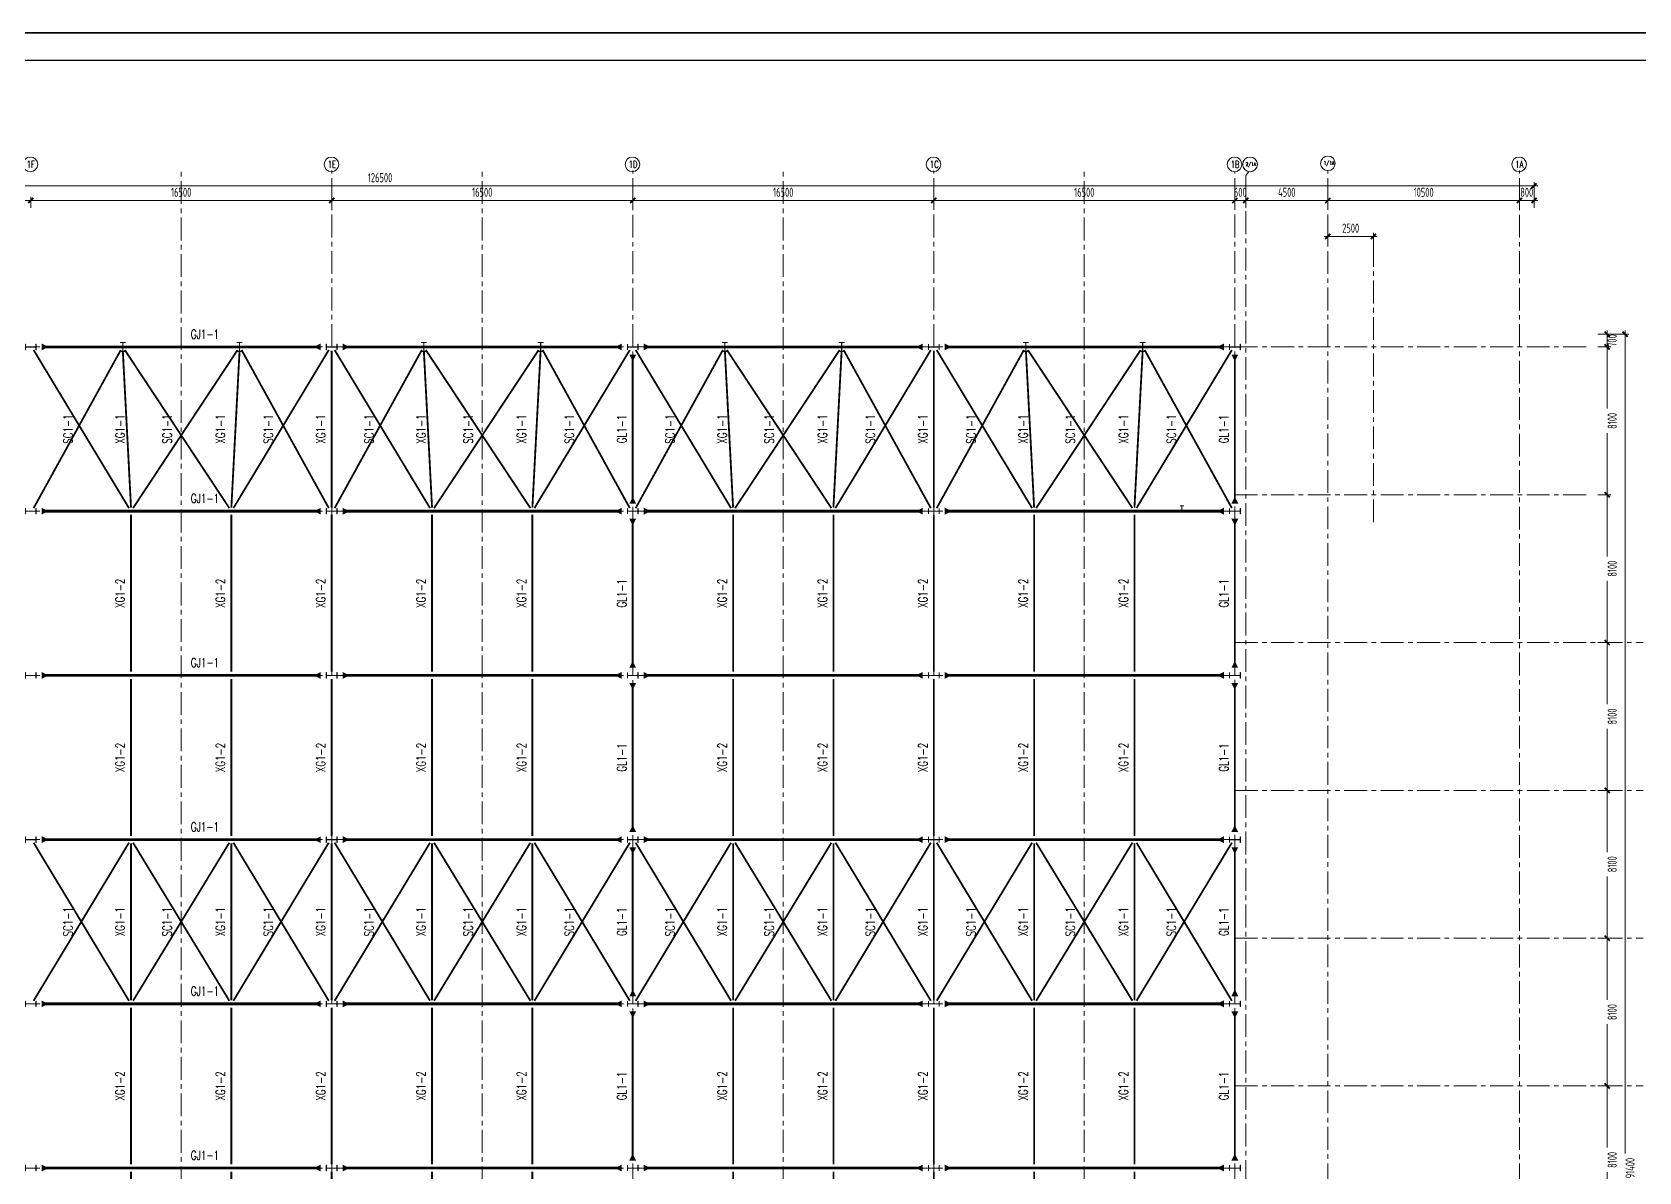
# Model space of a CAD drawing. Extents: x -1201378 to 2367219, y -619313 to 244905.
# Drawn here: x 434722 to 522789, y 182444 to 244905 of the extents above; entities that cross this region are included whole.
import ezdxf
from ezdxf.enums import TextEntityAlignment as Align

# ---------------------------------------------------------------- set-up
doc = ezdxf.new("R2010")
doc.units = 0
doc.header["$LTSCALE"] = 1000
doc.linetypes.add('CENTER', pattern=[2, 1.25, -0.25, 0.25, -0.25])
doc.layers.get('0').update_dxf_attribs({"linetype": 'CONTINUOUS'})
doc.layers.get('Defpoints').update_dxf_attribs({"linetype": 'CONTINUOUS'})
doc.layers.add('0-cxFrame', color=155, linetype='CONTINUOUS')
for name, color, linetype, lineweight in [('0-cxText', 131, 'CONTINUOUS', 25), ('S-axis', 111, 'CONTINUOUS', 0), ('S-bea', 40, 'CONTINUOUS', 0), ('S-col', 2, 'CONTINUOUS', 0), ('S-dote', 5, 'CENTER', 0), ('THIN', 7, 'CONTINUOUS', 0), ('柱间支撑', 6, 'CENTER', 0), ('梁', 4, 'CONTINUOUS', 18)]:
    doc.layers.add(name, color=color, linetype=linetype, lineweight=lineweight)
doc.styles.add('_TCH_AXIS', font='COMPLEX', dxfattribs={"bigfont": 'GBCBIG'})
doc.styles.add('cx_tuming', font='simhei.ttf')
doc.styles.add('cx_tuqian1', font='')
doc.styles.add('TSSD_Dimension', font='tssdeng.shx', dxfattribs={"width": 0.7, "bigfont": 'hztxt.shx'})
doc.styles.add('TSSD_Rein', font='tj-romans1.shx', dxfattribs={"width": 0.7, "bigfont": 'tj-hztxt.shx'})
doc.styles.add('黑体', font='simhei.ttf', dxfattribs={"width": 0.8})
doc.styles.get('cx_tuqian1').set_extended_font_data('SimSun')
doc.dimstyles.new('TSSD_200_200', dxfattribs={"dimtxt": 500, "dimasz": 200, "dimexe": 200, "dimexo": 500, "dimgap": 200, "dimtad": 1, "dimdec": 0, "dimzin": 0, "dimdsep": 46, "dimtxsty": 'TSSD_Dimension', "dimblk": 'ARCHTICK', "dimcen": 0, "dimdle": 200, "dimclrt": 7, "dimadec": 0, "dimazin": 0, "dimtfac": 1, "dimtdec": 0, "dimtix": 1, "dimtmove": 2, "dimatfit": 3, "dimfxl": 1, "dimtolj": 1, "dimtzin": 0, "dimarcsym": 0})

# ---------------------------------------------------------------- blocks, each defined once
blk = doc.blocks.new('TK22.A0 L(Dragon)')
at = {"layer": '0-cxFrame', "color": 7, "const_width": 0.5}
blk.add_lwpolyline([(0, 0), (-1486, 0), (-1486, 841), (0, 841)], close=True, dxfattribs=at)
at = {"layer": '0-cxFrame', "const_width": 0.5}
blk.add_lwpolyline([(-80, 10), (-1466, 10), (-1466, 831), (-80, 831)], close=True, dxfattribs=at)
at = {"style": '黑体', "flags": 4}
blk.add_attdef('图幅', text='', height=3.3, dxfattribs=at).set_placement((-40, 3), align=Align.RIGHT)
at = {"layer": '0-cxText', "flags": 4}
for tag, height, style, p in [('建设单位', 3.5, 'cx_tuming', (-45, 240)), ('项目名称', 3.5, 'cx_tuming', (-45, 210)), ('子项名称', 3.5, 'cx_tuming', (-45, 180)), ('工程编号', 3.3, 'cx_tuqian1', (-35, 165)), ('图名1', 3.5, 'cx_tuming', (-45, 87)), ('图名2', 3.5, 'cx_tuming', (-45, 79)), ('图名3', 3.5, 'cx_tuming', (-45, 71)), ('出图日期', 3.3, 'cx_tuqian1', (-39, 60)), ('专业', 3.3, 'cx_tuqian1', (-55, 52)), ('图号', 3.3, 'cx_tuqian1', (-55, 44)), ('版次', 3.3, 'cx_tuqian1', (-20, 44))]:
    blk.add_attdef(tag, text='', height=height, dxfattribs=dict(at, style=style)).set_placement(p, align=Align.MIDDLE)
at = {"layer": 'Defpoints', "color": 6, "flags": 4}
for tag, height, style, p in [('tufu', 3.3, '黑体', (-12, 12)), ('dwfname', 4, 'cx_tuqian1', (-80, 3))]:
    blk.add_attdef(tag, text='', height=height, dxfattribs=dict(at, style=style)).set_placement(p, align=Align.RIGHT)
blk = doc.blocks.new('_FZH')
at = {"layer": 'S-col'}
blk.add_lwpolyline([(-0.37, -0.19), (-0.37, 0.19), (-0.36, 0.19), (-0.36, 0), (0.36, 0), (0.36, 0.19), (0.38, 0.19), (0.38, -0.19), (0.36, -0.19), (0.36, -0.01), (-0.36, -0.01), (-0.36, -0.19)], close=True, dxfattribs=at)
blk = doc.blocks.new('w4234324')
at = {"layer": 'S-col', "xscale": 800.0000000000005, "yscale": 800.0000000000005, "zscale": 800.0000000000005}
for p in [(-210454, 831820), (-193954, 831820), (-177454, 831820), (-160954, 831820), (-144454, 831820), (-210454, 822820), (-193954, 822820), (-177454, 822820), (-160954, 822820), (-144454, 822820), (-210454, 813820), (-193954, 813820), (-177454, 813820), (-160954, 813820), (-144454, 813820), (-210454, 804820), (-193954, 804820), (-177454, 804820), (-160954, 804820), (-144454, 804820), (-210454, 795820), (-193954, 795820), (-177454, 795820), (-160954, 795820), (-144454, 795820), (-210454, 786820), (-193954, 786820), (-177454, 786820), (-160954, 786820), (-144454, 786820)]:
    blk.add_blockref('_FZH', p, dxfattribs=at)
blk = doc.blocks.new('_ArchTick')
at = {"color": 0, "linetype": 'ByBlock', "const_width": 0.5}
blk.add_lwpolyline([(-0.71, -0.71), (0.71, 0.71)], dxfattribs=at)
blk = doc.blocks.new('*D2996')
at = {"layer": 'Defpoints', "color": 0, "transparency": 16777216}
for p in [(-165358, 123054), (-181858, 122147), (-165358, 122147)]:
    blk.add_point(p, dxfattribs=at)
at = {"layer": 'S-axis', "color": 0, "lineweight": -2, "transparency": 16777216}
for p, q in [((-182058, 123054), (-165158, 123054)), ((-181858, 122647), (-181858, 123254)), ((-165358, 122647), (-165358, 123254))]:
    blk.add_line(p, q, dxfattribs=at)
at = {"layer": 'S-axis', "color": 0, "lineweight": -2, "transparency": 16777216, "xscale": 200, "yscale": 200, "zscale": 200, "rotation": 180}
blk.add_blockref('_ArchTick', (-181858, 123054), dxfattribs=at)
at = {"layer": 'S-axis', "color": 0, "lineweight": -2, "transparency": 16777216, "xscale": 200, "yscale": 200, "zscale": 200}
blk.add_blockref('_ArchTick', (-165358, 123054), dxfattribs=at)
at = {"layer": 'S-axis', "color": 7, "transparency": 16777216, "insert": (-173608, 123504), "char_height": 500, "attachment_point": 5, "style": 'TSSD_Dimension'}
blk.add_mtext('\\A1;16500', dxfattribs=at)
blk = doc.blocks.new('*D2997')
at = {"layer": 'Defpoints', "color": 0, "transparency": 16777216}
for p in [(-148858, 123054), (-165358, 122147), (-148858, 122147)]:
    blk.add_point(p, dxfattribs=at)
at = {"layer": 'S-axis', "color": 0, "lineweight": -2, "transparency": 16777216}
for p, q in [((-165558, 123054), (-148658, 123054)), ((-165358, 122647), (-165358, 123254)), ((-148858, 122647), (-148858, 123254))]:
    blk.add_line(p, q, dxfattribs=at)
at = {"layer": 'S-axis', "color": 0, "lineweight": -2, "transparency": 16777216, "xscale": 200, "yscale": 200, "zscale": 200, "rotation": 180}
blk.add_blockref('_ArchTick', (-165358, 123054), dxfattribs=at)
at = {"layer": 'S-axis', "color": 0, "lineweight": -2, "transparency": 16777216, "xscale": 200, "yscale": 200, "zscale": 200}
blk.add_blockref('_ArchTick', (-148858, 123054), dxfattribs=at)
at = {"layer": 'S-axis', "color": 7, "transparency": 16777216, "insert": (-157108, 123504), "char_height": 500, "attachment_point": 5, "style": 'TSSD_Dimension'}
blk.add_mtext('\\A1;16500', dxfattribs=at)
blk = doc.blocks.new('*D2998')
at = {"layer": 'Defpoints', "color": 0, "transparency": 16777216}
for p in [(-132358, 123054), (-148858, 122147), (-132358, 122147)]:
    blk.add_point(p, dxfattribs=at)
at = {"layer": 'S-axis', "color": 0, "lineweight": -2, "transparency": 16777216}
for p, q in [((-149058, 123054), (-132158, 123054)), ((-148858, 122647), (-148858, 123254)), ((-132358, 122647), (-132358, 123254))]:
    blk.add_line(p, q, dxfattribs=at)
at = {"layer": 'S-axis', "color": 0, "lineweight": -2, "transparency": 16777216, "xscale": 200, "yscale": 200, "zscale": 200, "rotation": 180}
blk.add_blockref('_ArchTick', (-148858, 123054), dxfattribs=at)
at = {"layer": 'S-axis', "color": 0, "lineweight": -2, "transparency": 16777216, "xscale": 200, "yscale": 200, "zscale": 200}
blk.add_blockref('_ArchTick', (-132358, 123054), dxfattribs=at)
at = {"layer": 'S-axis', "color": 7, "transparency": 16777216, "insert": (-140608, 123504), "char_height": 500, "attachment_point": 5, "style": 'TSSD_Dimension'}
blk.add_mtext('\\A1;16500', dxfattribs=at)
blk = doc.blocks.new('*D2999')
at = {"layer": 'Defpoints', "color": 0, "transparency": 16777216}
for p in [(-115858, 123054), (-132358, 122147), (-115858, 122147)]:
    blk.add_point(p, dxfattribs=at)
at = {"layer": 'S-axis', "color": 0, "lineweight": -2, "transparency": 16777216}
for p, q in [((-132558, 123054), (-115658, 123054)), ((-132358, 122647), (-132358, 123254)), ((-115858, 122647), (-115858, 123254))]:
    blk.add_line(p, q, dxfattribs=at)
at = {"layer": 'S-axis', "color": 0, "lineweight": -2, "transparency": 16777216, "xscale": 200, "yscale": 200, "zscale": 200, "rotation": 180}
blk.add_blockref('_ArchTick', (-132358, 123054), dxfattribs=at)
at = {"layer": 'S-axis', "color": 0, "lineweight": -2, "transparency": 16777216, "xscale": 200, "yscale": 200, "zscale": 200}
blk.add_blockref('_ArchTick', (-115858, 123054), dxfattribs=at)
at = {"layer": 'S-axis', "color": 7, "transparency": 16777216, "insert": (-124108, 123504), "char_height": 500, "attachment_point": 5, "style": 'TSSD_Dimension'}
blk.add_mtext('\\A1;16500', dxfattribs=at)
blk = doc.blocks.new('*D3000')
at = {"layer": 'Defpoints', "color": 0, "transparency": 16777216}
for p in [(-99358, 123054), (-115858, 122147), (-99358, 122147)]:
    blk.add_point(p, dxfattribs=at)
at = {"layer": 'S-axis', "color": 0, "lineweight": -2, "transparency": 16777216}
for p, q in [((-116058, 123054), (-99158, 123054)), ((-115858, 122647), (-115858, 123254)), ((-99358, 122647), (-99358, 123254))]:
    blk.add_line(p, q, dxfattribs=at)
at = {"layer": 'S-axis', "color": 0, "lineweight": -2, "transparency": 16777216, "xscale": 200, "yscale": 200, "zscale": 200, "rotation": 180}
blk.add_blockref('_ArchTick', (-115858, 123054), dxfattribs=at)
at = {"layer": 'S-axis', "color": 0, "lineweight": -2, "transparency": 16777216, "xscale": 200, "yscale": 200, "zscale": 200}
blk.add_blockref('_ArchTick', (-99358, 123054), dxfattribs=at)
at = {"layer": 'S-axis', "color": 7, "transparency": 16777216, "insert": (-107608, 123504), "char_height": 500, "attachment_point": 5, "style": 'TSSD_Dimension'}
blk.add_mtext('\\A1;16500', dxfattribs=at)
blk = doc.blocks.new('*D3001')
at = {"layer": 'Defpoints', "color": 0, "transparency": 16777216}
for p in [(-98758, 123054), (-99358, 122147), (-98758, 122147)]:
    blk.add_point(p, dxfattribs=at)
at = {"layer": 'S-axis', "color": 0, "lineweight": -2, "transparency": 16777216}
for p, q in [((-99358, 123054), (-99558, 123054)), ((-99358, 122647), (-99358, 123254)), ((-99358, 123054), (-98758, 123054)), ((-98758, 122647), (-98758, 123254)), ((-98758, 123054), (-98558, 123054))]:
    blk.add_line(p, q, dxfattribs=at)
at = {"layer": 'S-axis', "color": 0, "lineweight": -2, "transparency": 16777216, "xscale": 200, "yscale": 200, "zscale": 200}
blk.add_blockref('_ArchTick', (-99358, 123054), dxfattribs=at)
at = {"layer": 'S-axis', "color": 0, "lineweight": -2, "transparency": 16777216, "xscale": 200, "yscale": 200, "zscale": 200, "rotation": 180}
blk.add_blockref('_ArchTick', (-98758, 123054), dxfattribs=at)
at = {"layer": 'S-axis', "color": 7, "transparency": 16777216, "insert": (-99058, 123504), "char_height": 500, "attachment_point": 5, "style": 'TSSD_Dimension'}
blk.add_mtext('\\A1;600', dxfattribs=at)
blk = doc.blocks.new('*D3002')
at = {"layer": 'Defpoints', "color": 0, "transparency": 16777216}
for p in [(-94258, 123054), (-98758, 122147), (-94258, 122147)]:
    blk.add_point(p, dxfattribs=at)
at = {"layer": 'S-axis', "color": 0, "lineweight": -2, "transparency": 16777216}
for p, q in [((-98958, 123054), (-94058, 123054)), ((-98758, 122647), (-98758, 123254)), ((-94258, 122647), (-94258, 123254))]:
    blk.add_line(p, q, dxfattribs=at)
at = {"layer": 'S-axis', "color": 0, "lineweight": -2, "transparency": 16777216, "xscale": 200, "yscale": 200, "zscale": 200, "rotation": 180}
blk.add_blockref('_ArchTick', (-98758, 123054), dxfattribs=at)
at = {"layer": 'S-axis', "color": 0, "lineweight": -2, "transparency": 16777216, "xscale": 200, "yscale": 200, "zscale": 200}
blk.add_blockref('_ArchTick', (-94258, 123054), dxfattribs=at)
at = {"layer": 'S-axis', "color": 7, "transparency": 16777216, "insert": (-96508, 123504), "char_height": 500, "attachment_point": 5, "style": 'TSSD_Dimension'}
blk.add_mtext('\\A1;4500', dxfattribs=at)
blk = doc.blocks.new('*D3003')
at = {"layer": 'Defpoints', "color": 0, "transparency": 16777216}
for p in [(-83758, 123054), (-94258, 122147), (-83758, 122147)]:
    blk.add_point(p, dxfattribs=at)
at = {"layer": 'S-axis', "color": 0, "lineweight": -2, "transparency": 16777216}
for p, q in [((-94458, 123054), (-83558, 123054)), ((-94258, 122647), (-94258, 123254)), ((-83758, 122647), (-83758, 123254))]:
    blk.add_line(p, q, dxfattribs=at)
at = {"layer": 'S-axis', "color": 0, "lineweight": -2, "transparency": 16777216, "xscale": 200, "yscale": 200, "zscale": 200, "rotation": 180}
blk.add_blockref('_ArchTick', (-94258, 123054), dxfattribs=at)
at = {"layer": 'S-axis', "color": 0, "lineweight": -2, "transparency": 16777216, "xscale": 200, "yscale": 200, "zscale": 200}
blk.add_blockref('_ArchTick', (-83758, 123054), dxfattribs=at)
at = {"layer": 'S-axis', "color": 7, "transparency": 16777216, "insert": (-89008, 123504), "char_height": 500, "attachment_point": 5, "style": 'TSSD_Dimension'}
blk.add_mtext('\\A1;10500', dxfattribs=at)
blk = doc.blocks.new('*D3004')
at = {"layer": 'Defpoints', "color": 0, "transparency": 16777216}
for p in [(-82958, 123054), (-83758, 122147), (-82958, 122147)]:
    blk.add_point(p, dxfattribs=at)
at = {"layer": 'S-axis', "color": 0, "lineweight": -2, "transparency": 16777216}
for p, q in [((-83758, 123054), (-83958, 123054)), ((-83758, 122647), (-83758, 123254)), ((-83758, 123054), (-82958, 123054)), ((-82958, 122647), (-82958, 123254)), ((-82958, 123054), (-82758, 123054))]:
    blk.add_line(p, q, dxfattribs=at)
at = {"layer": 'S-axis', "color": 0, "lineweight": -2, "transparency": 16777216, "xscale": 200, "yscale": 200, "zscale": 200}
blk.add_blockref('_ArchTick', (-83758, 123054), dxfattribs=at)
at = {"layer": 'S-axis', "color": 0, "lineweight": -2, "transparency": 16777216, "xscale": 200, "yscale": 200, "zscale": 200, "rotation": 180}
blk.add_blockref('_ArchTick', (-82958, 123054), dxfattribs=at)
at = {"layer": 'S-axis', "color": 7, "transparency": 16777216, "insert": (-83358, 123504), "char_height": 500, "attachment_point": 5, "style": 'TSSD_Dimension'}
blk.add_mtext('\\A1;800', dxfattribs=at)
blk = doc.blocks.new('*D3005')
at = {"layer": 'Defpoints', "color": 0, "transparency": 16777216}
for p in [(-79964, 115727), (-79964, 115027), (-78948, 115027)]:
    blk.add_point(p, dxfattribs=at)
at = {"layer": 'S-axis', "color": 0, "lineweight": -2, "transparency": 16777216}
for p, q in [((-79464, 115727), (-78748, 115727)), ((-78948, 115927), (-78948, 114827)), ((-79464, 115027), (-78748, 115027))]:
    blk.add_line(p, q, dxfattribs=at)
at = {"layer": 'S-axis', "color": 0, "lineweight": -2, "transparency": 16777216, "xscale": 200, "yscale": 200, "zscale": 200}
for p, rotation in [((-78948, 115727), 90), ((-78948, 115027), 270)]:
    blk.add_blockref('_ArchTick', p, dxfattribs=dict(at, rotation=rotation))
at = {"layer": 'S-axis', "color": 7, "transparency": 16777216, "insert": (-78673, 115377), "char_height": 500, "attachment_point": 5, "rotation": 90, "style": 'TSSD_Dimension'}
blk.add_mtext('\\A1;700', dxfattribs=at)
blk = doc.blocks.new('*D3006')
at = {"layer": 'Defpoints', "color": 0, "transparency": 16777216}
for p in [(-79964, 115027), (-79964, 106927), (-78948, 106927)]:
    blk.add_point(p, dxfattribs=at)
at = {"layer": 'S-axis', "color": 0, "lineweight": -2, "transparency": 16777216}
for p, q in [((-79464, 115027), (-78748, 115027)), ((-78948, 115227), (-78948, 111648)), ((-78948, 106727), (-78948, 110306)), ((-79464, 106927), (-78748, 106927))]:
    blk.add_line(p, q, dxfattribs=at)
at = {"layer": 'S-axis', "color": 0, "lineweight": -2, "transparency": 16777216, "xscale": 200, "yscale": 200, "zscale": 200}
for p, rotation in [((-78948, 115027), 90), ((-78948, 106927), 270)]:
    blk.add_blockref('_ArchTick', p, dxfattribs=dict(at, rotation=rotation))
at = {"layer": 'S-axis', "color": 7, "transparency": 16777216, "insert": (-78673, 110977), "char_height": 500, "attachment_point": 5, "rotation": 90, "style": 'TSSD_Dimension'}
blk.add_mtext('\\A1;8100', dxfattribs=at)
blk = doc.blocks.new('*D3007')
at = {"layer": 'Defpoints', "color": 0, "transparency": 16777216}
for p in [(-79964, 106927), (-79964, 98827), (-78948, 98827)]:
    blk.add_point(p, dxfattribs=at)
at = {"layer": 'S-axis', "color": 0, "lineweight": -2, "transparency": 16777216}
for p, q in [((-79464, 106927), (-78748, 106927)), ((-78948, 107127), (-78948, 103548)), ((-78948, 98627), (-78948, 102206)), ((-79464, 98827), (-78748, 98827))]:
    blk.add_line(p, q, dxfattribs=at)
at = {"layer": 'S-axis', "color": 0, "lineweight": -2, "transparency": 16777216, "xscale": 200, "yscale": 200, "zscale": 200}
for p, rotation in [((-78948, 106927), 90), ((-78948, 98827), 270)]:
    blk.add_blockref('_ArchTick', p, dxfattribs=dict(at, rotation=rotation))
at = {"layer": 'S-axis', "color": 7, "transparency": 16777216, "insert": (-78673, 102877), "char_height": 500, "attachment_point": 5, "rotation": 90, "style": 'TSSD_Dimension'}
blk.add_mtext('\\A1;8100', dxfattribs=at)
blk = doc.blocks.new('*D3008')
at = {"layer": 'Defpoints', "color": 0, "transparency": 16777216}
for p in [(-79964, 98827), (-79964, 90727), (-78948, 90727)]:
    blk.add_point(p, dxfattribs=at)
at = {"layer": 'S-axis', "color": 0, "lineweight": -2, "transparency": 16777216}
for p, q in [((-79464, 98827), (-78748, 98827)), ((-78948, 99027), (-78948, 95448)), ((-78948, 90527), (-78948, 94106)), ((-79464, 90727), (-78748, 90727))]:
    blk.add_line(p, q, dxfattribs=at)
at = {"layer": 'S-axis', "color": 0, "lineweight": -2, "transparency": 16777216, "xscale": 200, "yscale": 200, "zscale": 200}
for p, rotation in [((-78948, 98827), 90), ((-78948, 90727), 270)]:
    blk.add_blockref('_ArchTick', p, dxfattribs=dict(at, rotation=rotation))
at = {"layer": 'S-axis', "color": 7, "transparency": 16777216, "insert": (-78673, 94777), "char_height": 500, "attachment_point": 5, "rotation": 90, "style": 'TSSD_Dimension'}
blk.add_mtext('\\A1;8100', dxfattribs=at)
blk = doc.blocks.new('*D3009')
at = {"layer": 'Defpoints', "color": 0, "transparency": 16777216}
for p in [(-79964, 90727), (-79964, 82627), (-78948, 82627)]:
    blk.add_point(p, dxfattribs=at)
at = {"layer": 'S-axis', "color": 0, "lineweight": -2, "transparency": 16777216}
for p, q in [((-79464, 90727), (-78748, 90727)), ((-78948, 90927), (-78948, 87348)), ((-78948, 82427), (-78948, 86006)), ((-79464, 82627), (-78748, 82627))]:
    blk.add_line(p, q, dxfattribs=at)
at = {"layer": 'S-axis', "color": 0, "lineweight": -2, "transparency": 16777216, "xscale": 200, "yscale": 200, "zscale": 200}
for p, rotation in [((-78948, 90727), 90), ((-78948, 82627), 270)]:
    blk.add_blockref('_ArchTick', p, dxfattribs=dict(at, rotation=rotation))
at = {"layer": 'S-axis', "color": 7, "transparency": 16777216, "insert": (-78673, 86677), "char_height": 500, "attachment_point": 5, "rotation": 90, "style": 'TSSD_Dimension'}
blk.add_mtext('\\A1;8100', dxfattribs=at)
blk = doc.blocks.new('*D3010')
at = {"layer": 'Defpoints', "color": 0, "transparency": 16777216}
for p in [(-79964, 82627), (-79964, 74527), (-78948, 74527)]:
    blk.add_point(p, dxfattribs=at)
at = {"layer": 'S-axis', "color": 0, "lineweight": -2, "transparency": 16777216}
for p, q in [((-78948, 82827), (-78948, 79248)), ((-79464, 82627), (-78748, 82627)), ((-78948, 74327), (-78948, 77906)), ((-79464, 74527), (-78748, 74527))]:
    blk.add_line(p, q, dxfattribs=at)
at = {"layer": 'S-axis', "color": 0, "lineweight": -2, "transparency": 16777216, "xscale": 200, "yscale": 200, "zscale": 200}
for p, rotation in [((-78948, 82627), 90), ((-78948, 74527), 270)]:
    blk.add_blockref('_ArchTick', p, dxfattribs=dict(at, rotation=rotation))
at = {"layer": 'S-axis', "color": 7, "transparency": 16777216, "insert": (-78673, 78577), "char_height": 500, "attachment_point": 5, "rotation": 90, "style": 'TSSD_Dimension'}
blk.add_mtext('\\A1;8100', dxfattribs=at)
blk = doc.blocks.new('*D3011')
at = {"layer": 'Defpoints', "color": 0, "transparency": 16777216}
for p in [(-79964, 74527), (-79964, 66427), (-78948, 66427)]:
    blk.add_point(p, dxfattribs=at)
at = {"layer": 'S-axis', "color": 0, "lineweight": -2, "transparency": 16777216}
for p, q in [((-79464, 74527), (-78748, 74527)), ((-78948, 74727), (-78948, 71148)), ((-78948, 66227), (-78948, 69806)), ((-79464, 66427), (-78748, 66427))]:
    blk.add_line(p, q, dxfattribs=at)
at = {"layer": 'S-axis', "color": 0, "lineweight": -2, "transparency": 16777216, "xscale": 200, "yscale": 200, "zscale": 200}
for p, rotation in [((-78948, 74527), 90), ((-78948, 66427), 270)]:
    blk.add_blockref('_ArchTick', p, dxfattribs=dict(at, rotation=rotation))
at = {"layer": 'S-axis', "color": 7, "transparency": 16777216, "insert": (-78673, 70477), "char_height": 500, "attachment_point": 5, "rotation": 90, "style": 'TSSD_Dimension'}
blk.add_mtext('\\A1;8100', dxfattribs=at)
blk = doc.blocks.new('*D3019')
at = {"layer": 'Defpoints', "color": 0, "transparency": 16777216}
for p in [(-82958, 123854), (-209458, 122247), (-82958, 122247)]:
    blk.add_point(p, dxfattribs=at)
at = {"layer": 'S-axis', "color": 0, "lineweight": -2, "transparency": 16777216}
for p, q in [((-209658, 123854), (-82758, 123854)), ((-209458, 122747), (-209458, 124054)), ((-82958, 122747), (-82958, 124054))]:
    blk.add_line(p, q, dxfattribs=at)
at = {"layer": 'S-axis', "color": 0, "lineweight": -2, "transparency": 16777216, "xscale": 200, "yscale": 200, "zscale": 200, "rotation": 180}
blk.add_blockref('_ArchTick', (-209458, 123854), dxfattribs=at)
at = {"layer": 'S-axis', "color": 0, "lineweight": -2, "transparency": 16777216, "xscale": 200, "yscale": 200, "zscale": 200}
blk.add_blockref('_ArchTick', (-82958, 123854), dxfattribs=at)
at = {"layer": 'S-axis', "color": 7, "transparency": 16777216, "insert": (-146208, 124304), "char_height": 500, "attachment_point": 5, "style": 'TSSD_Dimension'}
blk.add_mtext('\\A1;126500', dxfattribs=at)
blk = doc.blocks.new('*D3021')
at = {"layer": 'Defpoints', "color": 0, "transparency": 16777216}
for p in [(-79864, 115727), (-77969, 115727), (-79864, 24327)]:
    blk.add_point(p, dxfattribs=at)
at = {"layer": 'S-axis', "color": 0, "lineweight": -2, "transparency": 16777216}
for p, q in [((-79364, 115727), (-77769, 115727)), ((-77969, 115927), (-77969, 70833)), ((-77969, 24127), (-77969, 69221)), ((-79364, 24327), (-77769, 24327))]:
    blk.add_line(p, q, dxfattribs=at)
at = {"layer": 'S-axis', "color": 0, "lineweight": -2, "transparency": 16777216, "xscale": 200, "yscale": 200, "zscale": 200}
for p, rotation in [((-77969, 115727), 90), ((-77969, 24327), 270)]:
    blk.add_blockref('_ArchTick', p, dxfattribs=dict(at, rotation=rotation))
at = {"layer": 'S-axis', "color": 7, "transparency": 16777216, "insert": (-77694, 70027), "char_height": 500, "attachment_point": 5, "rotation": 90, "style": 'TSSD_Dimension'}
blk.add_mtext('\\A1;91400', dxfattribs=at)
blk = doc.blocks.new('*D3042')
at = {"layer": 'Defpoints', "color": 0, "transparency": 16777216}
for p in [(-94258, 121087), (-94258, 120087), (-91758, 120087)]:
    blk.add_point(p, dxfattribs=at)
at = {"layer": 'S-axis', "color": 0, "lineweight": -2, "transparency": 16777216}
for p, q in [((-91558, 121087), (-94458, 121087)), ((-94258, 120587), (-94258, 121287)), ((-91758, 120587), (-91758, 121287))]:
    blk.add_line(p, q, dxfattribs=at)
at = {"layer": 'S-axis', "color": 0, "lineweight": -2, "transparency": 16777216, "xscale": 200, "yscale": 200, "zscale": 200}
for p, rotation in [((-94258, 121087), 179.9999999999974), ((-91758, 121087), 359.9999999999973)]:
    blk.add_blockref('_ArchTick', p, dxfattribs=dict(at, rotation=rotation))
at = {"layer": 'S-axis', "color": 7, "transparency": 16777216, "insert": (-93008, 121537), "char_height": 500, "attachment_point": 5, "style": 'TSSD_Dimension'}
blk.add_mtext('\\A1;2500', dxfattribs=at)
blk = doc.blocks.new('1#轴网')
at = {"layer": 'S-axis'}
blk.add_line((-98589, 124638.5), (-98758.5, 124427), dxfattribs=at)
for centre in [(-165373.4, 125033.1), (-148873.4, 125033.1), (-132373.4, 125033.1), (-115873.4, 125033.1), (-99373.4, 125033.1), (-98523.4, 125033.1), (-94258.5, 125089.3), (-83773.4, 125033.1)]:
    blk.add_circle(centre, 400, dxfattribs=at)
at = {"layer": 'S-dote'}
for p, q in [((-157108.5, 18867), (-157108.5, 124689.3)), ((-148858.5, 19032.5), (-148858.5, 124689.3)), ((-140608.5, 18867), (-140608.5, 124689.3)), ((-132358.5, 19024), (-132358.5, 124689.3)), ((-124108.5, 18867), (-124108.5, 124689.3)), ((-115858.5, 19033.1), (-115858.5, 124689.3)), ((-107608.5, 18867), (-107608.5, 124689.3)), ((-99358.5, 19033.1), (-99358.5, 124633.4)), ((-98758.5, 19217), (-98758.5, 124427)), ((-94258.5, 19033.1), (-94258.5, 124689.3)), ((-83758.5, 19024), (-83758.5, 124689.3)), ((-91758.5, 105417), (-91758.5, 121147)), ((-99358.5, 115027), (-216950.7, 115027)), ((-99358.5, 115027), (-79964.3, 115027)), ((-99358.5, 106927), (-79964.3, 106927)), ((-99358.5, 106027), (-216950.7, 106027)), ((-99358.5, 98827), (-76979.2, 98827)), ((-99358.5, 97027), (-216950.7, 97027)), ((-99358.5, 90727), (-76979.2, 90727)), ((-99358.5, 88027), (-216950.7, 88027)), ((-99358.5, 82627), (-76979.2, 82627)), ((-99358.5, 79027), (-216950.7, 79027)), ((-99358.5, 74527), (-76979.2, 74527)), ((-99358.5, 70027), (-216950.7, 70027))]:
    blk.add_line(p, q, dxfattribs=at)
at = {"layer": 'S-axis', "style": '_TCH_AXIS', "width": 0.705882}
for s, height, p in [('1F', 387.75, (-165575.4, 124839.2)), ('1E', 387.75, (-149075.4, 124839.2)), ('1D', 381.3, (-132578.4, 124842.5)), ('1C', 394.32, (-116072.2, 124836)), ('1B', 381.3, (-99578.4, 124842.5)), ('2/1A', 190.1, (-98763, 124951.6)), ('1/1A', 199.77, (-94493.5, 125003.7)), ('1A', 374.97, (-83981.3, 124845.6))]:
    blk.add_text(s, height=height, dxfattribs=at).set_placement(p)
at = {"layer": 'S-axis'}
for p1, p2, distance, picture, middle in [((-209458.5, 122247), (-82958.5, 122247), 1606.7, '*D3019', (-146208.5, 124303.7)), ((-181858.5, 122147), (-165358.5, 122147), 906.7, '*D2996', (-173608.5, 123503.7)), ((-165358.5, 122147), (-148858.5, 122147), 906.7, '*D2997', (-157108.5, 123503.7)), ((-148858.5, 122147), (-132358.5, 122147), 906.7, '*D2998', (-140608.5, 123503.7)), ((-132358.5, 122147), (-115858.5, 122147), 906.7, '*D2999', (-124108.5, 123503.7)), ((-115858.5, 122147), (-99358.5, 122147), 906.7, '*D3000', (-107608.5, 123503.7)), ((-99358.5, 122147), (-98758.5, 122147), 906.7, '*D3001', (-99058.5, 123503.7)), ((-98758.5, 122147), (-94258.5, 122147), 906.7, '*D3002', (-96508.5, 123503.7)), ((-94258.5, 122147), (-83758.5, 122147), 906.7, '*D3003', (-89008.5, 123503.7)), ((-83758.5, 122147), (-82958.5, 122147), 906.7, '*D3004', (-83358.5, 123503.7)), ((-91758.5, 120087), (-94258.5, 120087), -1000, '*D3042', (-93008.5, 121537))]:
    dim = blk.add_aligned_dim(p1=p1, p2=p2, distance=distance, dimstyle='TSSD_200_200', dxfattribs=at)
    dim.commit()
    dim.dimension.update_dxf_attribs({"geometry": picture, "text_midpoint": middle})
for base, p1, p2, angle, picture, middle in [((-78948.5, 115027), (-79964.3, 115727), (-79964.3, 115027), 270, '*D3005', (-78673.5, 115377)), ((-77968.8, 115727), (-79864.3, 24327), (-79864.3, 115727), 90, '*D3021', (-77693.8, 70027)), ((-78948.5, 106927), (-79964.3, 115027), (-79964.3, 106927), 270, '*D3006', (-78673.5, 110977)), ((-78948.5, 98827), (-79964.3, 106927), (-79964.3, 98827), 270, '*D3007', (-78673.5, 102877)), ((-78948.5, 90727), (-79964.3, 98827), (-79964.3, 90727), 270, '*D3008', (-78673.5, 94777)), ((-78948.5, 82627), (-79964.3, 90727), (-79964.3, 82627), 270, '*D3009', (-78673.5, 86677)), ((-78948.5, 74527), (-79964.3, 82627), (-79964.3, 74527), 270, '*D3010', (-78673.5, 78577)), ((-78948.5, 66427), (-79964.3, 74527), (-79964.3, 66427), 270, '*D3011', (-78673.5, 70477))]:
    dim = blk.add_linear_dim(base=base, p1=p1, p2=p2, angle=angle, dimstyle='TSSD_200_200', dxfattribs=at)
    dim.commit()
    dim.dimension.update_dxf_attribs({"geometry": picture, "text_midpoint": middle, "dimtype": 161})

msp = doc.modelspace()

# ---------------------------------------------------------------- linework, layer by layer
at = {"layer": 'S-bea'}
for points in [[(435241.5, 227651.8, 375, 0, 0), (435616.5, 227651.8, 375, 0, 0)], [(450541.5, 227651.8, 375, 0, 0), (450166.5, 227651.8, 375, 0, 0)], [(450541.5, 227651.8, 375, 0, 0), (450166.5, 227651.8, 375, 0, 0)], [(451741.5, 227651.8, 375, 0, 0), (452116.5, 227651.8, 375, 0, 0)], [(467041.5, 227651.8, 375, 0, 0), (466666.5, 227651.8, 375, 0, 0)], [(467041.5, 227651.8, 375, 0, 0), (466666.5, 227651.8, 375, 0, 0)], [(467641.5, 227236.8, 375, 0, 0), (467641.5, 226861.8, 375, 0, 0)], [(468241.5, 227651.8, 375, 0, 0), (468616.5, 227651.8, 375, 0, 0)], [(483541.5, 227651.8, 375, 0, 0), (483166.5, 227651.8, 375, 0, 0)], [(483541.5, 227651.8, 375, 0, 0), (483166.5, 227651.8, 375, 0, 0)], [(484741.5, 227651.8, 375, 0, 0), (485116.5, 227651.8, 375, 0, 0)], [(500041.5, 227651.8, 375, 0, 0), (499666.5, 227651.8, 375, 0, 0)], [(500641.5, 227236.8, 375, 0, 0), (500641.5, 226861.8, 375, 0, 0)], [(467641.5, 219066.8, 375, 0, 0), (467641.5, 219441.8, 375, 0, 0)], [(500641.5, 219066.8, 375, 0, 0), (500641.5, 219441.8, 375, 0, 0)], [(435241.5, 218651.8, 375, 0, 0), (435616.5, 218651.8, 375, 0, 0)], [(450541.5, 218651.8, 375, 0, 0), (450166.5, 218651.8, 375, 0, 0)], [(450541.5, 218651.8, 375, 0, 0), (450166.5, 218651.8, 375, 0, 0)], [(451741.5, 218651.8, 375, 0, 0), (452116.5, 218651.8, 375, 0, 0)], [(467041.5, 218651.8, 375, 0, 0), (466666.5, 218651.8, 375, 0, 0)], [(467041.5, 218651.8, 375, 0, 0), (466666.5, 218651.8, 375, 0, 0)], [(467641.5, 218236.8, 375, 0, 0), (467641.5, 217861.8, 375, 0, 0)], [(468241.5, 218651.8, 375, 0, 0), (468616.5, 218651.8, 375, 0, 0)], [(483541.5, 218651.8, 375, 0, 0), (483166.5, 218651.8, 375, 0, 0)], [(483541.5, 218651.8, 375, 0, 0), (483166.5, 218651.8, 375, 0, 0)], [(484741.5, 218651.8, 375, 0, 0), (485116.5, 218651.8, 375, 0, 0)], [(500041.5, 218651.8, 375, 0, 0), (499666.5, 218651.8, 375, 0, 0)], [(500641.5, 218236.8, 375, 0, 0), (500641.5, 217861.8, 375, 0, 0)], [(467641.5, 210066.8, 375, 0, 0), (467641.5, 210441.8, 375, 0, 0)], [(500641.5, 210066.8, 375, 0, 0), (500641.5, 210441.8, 375, 0, 0)], [(435241.5, 209651.8, 375, 0, 0), (435616.5, 209651.8, 375, 0, 0)], [(450541.5, 209651.8, 375, 0, 0), (450166.5, 209651.8, 375, 0, 0)], [(450541.5, 209651.8, 375, 0, 0), (450166.5, 209651.8, 375, 0, 0)], [(451741.5, 209651.8, 375, 0, 0), (452116.5, 209651.8, 375, 0, 0)], [(467041.5, 209651.8, 375, 0, 0), (466666.5, 209651.8, 375, 0, 0)], [(467041.5, 209651.8, 375, 0, 0), (466666.5, 209651.8, 375, 0, 0)], [(468241.5, 209651.8, 375, 0, 0), (468616.5, 209651.8, 375, 0, 0)], [(483541.5, 209651.8, 375, 0, 0), (483166.5, 209651.8, 375, 0, 0)], [(483541.5, 209651.8, 375, 0, 0), (483166.5, 209651.8, 375, 0, 0)], [(484741.5, 209651.8, 375, 0, 0), (485116.5, 209651.8, 375, 0, 0)], [(500041.5, 209651.8, 375, 0, 0), (499666.5, 209651.8, 375, 0, 0)], [(467641.5, 209236.8, 375, 0, 0), (467641.5, 208861.8, 375, 0, 0)], [(500641.5, 209236.8, 375, 0, 0), (500641.5, 208861.8, 375, 0, 0)], [(435241.5, 200651.8, 375, 0, 0), (435616.5, 200651.8, 375, 0, 0)], [(450541.5, 200651.8, 375, 0, 0), (450166.5, 200651.8, 375, 0, 0)], [(450541.5, 200651.8, 375, 0, 0), (450166.5, 200651.8, 375, 0, 0)], [(451741.5, 200651.8, 375, 0, 0), (452116.5, 200651.8, 375, 0, 0)], [(467041.5, 200651.8, 375, 0, 0), (466666.5, 200651.8, 375, 0, 0)], [(467041.5, 200651.8, 375, 0, 0), (466666.5, 200651.8, 375, 0, 0)], [(467641.5, 201066.8, 375, 0, 0), (467641.5, 201441.8, 375, 0, 0)], [(468241.5, 200651.8, 375, 0, 0), (468616.5, 200651.8, 375, 0, 0)], [(483541.5, 200651.8, 375, 0, 0), (483166.5, 200651.8, 375, 0, 0)], [(483541.5, 200651.8, 375, 0, 0), (483166.5, 200651.8, 375, 0, 0)], [(484741.5, 200651.8, 375, 0, 0), (485116.5, 200651.8, 375, 0, 0)], [(500041.5, 200651.8, 375, 0, 0), (499666.5, 200651.8, 375, 0, 0)], [(500641.5, 201066.8, 375, 0, 0), (500641.5, 201441.8, 375, 0, 0)], [(467641.5, 200236.8, 375, 0, 0), (467641.5, 199861.8, 375, 0, 0)], [(500641.5, 200236.8, 375, 0, 0), (500641.5, 199861.8, 375, 0, 0)], [(467641.5, 192066.8, 375, 0, 0), (467641.5, 192441.8, 375, 0, 0)], [(500641.5, 192066.8, 375, 0, 0), (500641.5, 192441.8, 375, 0, 0)], [(435241.5, 191651.8, 375, 0, 0), (435616.5, 191651.8, 375, 0, 0)], [(450541.5, 191651.8, 375, 0, 0), (450166.5, 191651.8, 375, 0, 0)], [(450541.5, 191651.8, 375, 0, 0), (450166.5, 191651.8, 375, 0, 0)], [(451741.5, 191651.8, 375, 0, 0), (452116.5, 191651.8, 375, 0, 0)], [(467041.5, 191651.8, 375, 0, 0), (466666.5, 191651.8, 375, 0, 0)], [(467041.5, 191651.8, 375, 0, 0), (466666.5, 191651.8, 375, 0, 0)], [(467641.5, 191236.8, 375, 0, 0), (467641.5, 190861.8, 375, 0, 0)], [(468241.5, 191651.8, 375, 0, 0), (468616.5, 191651.8, 375, 0, 0)], [(483541.5, 191651.8, 375, 0, 0), (483166.5, 191651.8, 375, 0, 0)], [(483541.5, 191651.8, 375, 0, 0), (483166.5, 191651.8, 375, 0, 0)], [(484741.5, 191651.8, 375, 0, 0), (485116.5, 191651.8, 375, 0, 0)], [(500041.5, 191651.8, 375, 0, 0), (499666.5, 191651.8, 375, 0, 0)], [(500641.5, 191236.8, 375, 0, 0), (500641.5, 190861.8, 375, 0, 0)], [(467641.5, 183066.8, 375, 0, 0), (467641.5, 183441.8, 375, 0, 0)], [(500641.5, 183066.8, 375, 0, 0), (500641.5, 183441.8, 375, 0, 0)], [(435241.5, 182651.8, 375, 0, 0), (435616.5, 182651.8, 375, 0, 0)], [(450541.5, 182651.8, 375, 0, 0), (450166.5, 182651.8, 375, 0, 0)], [(450541.5, 182651.8, 375, 0, 0), (450166.5, 182651.8, 375, 0, 0)], [(451741.5, 182651.8, 375, 0, 0), (452116.5, 182651.8, 375, 0, 0)], [(467041.5, 182651.8, 375, 0, 0), (466666.5, 182651.8, 375, 0, 0)], [(467041.5, 182651.8, 375, 0, 0), (466666.5, 182651.8, 375, 0, 0)], [(468241.5, 182651.8, 375, 0, 0), (468616.5, 182651.8, 375, 0, 0)], [(483541.5, 182651.8, 375, 0, 0), (483166.5, 182651.8, 375, 0, 0)], [(483541.5, 182651.8, 375, 0, 0), (483166.5, 182651.8, 375, 0, 0)], [(484741.5, 182651.8, 375, 0, 0), (485116.5, 182651.8, 375, 0, 0)], [(500041.5, 182651.8, 375, 0, 0), (499666.5, 182651.8, 375, 0, 0)]]:
    msp.add_lwpolyline(points, format="xyseb", dxfattribs=at)
at = {"layer": 'S-bea', "const_width": 150}
for points in [[(435241.5, 227651.8), (450541.5, 227651.8)], [(451741.5, 227651.8), (467041.5, 227651.8)], [(468241.5, 227651.8), (483541.5, 227651.8)], [(484741.5, 227651.8), (500041.5, 227651.8)], [(435241.5, 218651.8), (450541.5, 218651.8)], [(451741.5, 218651.8), (467041.5, 218651.8)], [(468241.5, 218651.8), (483541.5, 218651.8)], [(484741.5, 218651.8), (500041.5, 218651.8)], [(435241.5, 209651.8), (450541.5, 209651.8)], [(451741.5, 209651.8), (467041.5, 209651.8)], [(468241.5, 209651.8), (483541.5, 209651.8)], [(484741.5, 209651.8), (500041.5, 209651.8)], [(435241.5, 200651.8), (450541.5, 200651.8)], [(451741.5, 200651.8), (467041.5, 200651.8)], [(468241.5, 200651.8), (483541.5, 200651.8)], [(484741.5, 200651.8), (500041.5, 200651.8)], [(435241.5, 191651.8), (450541.5, 191651.8)], [(451741.5, 191651.8), (467041.5, 191651.8)], [(468241.5, 191651.8), (483541.5, 191651.8)], [(484741.5, 191651.8), (500041.5, 191651.8)], [(435241.5, 182651.8), (450541.5, 182651.8)], [(451741.5, 182651.8), (467041.5, 182651.8)], [(468241.5, 182651.8), (483541.5, 182651.8)], [(484741.5, 182651.8), (500041.5, 182651.8)]]:
    msp.add_lwpolyline(points, dxfattribs=at)
at = {"layer": 'S-col'}
for points in [[(439841.5, 227401.8), (439541.5, 227401.8), (439541.5, 227413.8), (439687.5, 227413.8), (439687.5, 227889.8), (439541.5, 227889.8), (439541.5, 227901.8), (439841.5, 227901.8), (439841.5, 227889.8), (439695.5, 227889.8), (439695.5, 227413.8), (439841.5, 227413.8)], [(445941.5, 227401.8), (446241.5, 227401.8), (446241.5, 227413.8), (446095.5, 227413.8), (446095.5, 227889.8), (446241.5, 227889.8), (446241.5, 227901.8), (445941.5, 227901.8), (445941.5, 227889.8), (446087.5, 227889.8), (446087.5, 227413.8), (445941.5, 227413.8)], [(456341.5, 227401.8), (456041.5, 227401.8), (456041.5, 227413.8), (456187.5, 227413.8), (456187.5, 227889.8), (456041.5, 227889.8), (456041.5, 227901.8), (456341.5, 227901.8), (456341.5, 227889.8), (456195.5, 227889.8), (456195.5, 227413.8), (456341.5, 227413.8)], [(462441.5, 227401.8), (462741.5, 227401.8), (462741.5, 227413.8), (462595.5, 227413.8), (462595.5, 227889.8), (462741.5, 227889.8), (462741.5, 227901.8), (462441.5, 227901.8), (462441.5, 227889.8), (462587.5, 227889.8), (462587.5, 227413.8), (462441.5, 227413.8)], [(472841.5, 227401.8), (472541.5, 227401.8), (472541.5, 227413.8), (472687.5, 227413.8), (472687.5, 227889.8), (472541.5, 227889.8), (472541.5, 227901.8), (472841.5, 227901.8), (472841.5, 227889.8), (472695.5, 227889.8), (472695.5, 227413.8), (472841.5, 227413.8)], [(478941.5, 227401.8), (479241.5, 227401.8), (479241.5, 227413.8), (479095.5, 227413.8), (479095.5, 227889.8), (479241.5, 227889.8), (479241.5, 227901.8), (478941.5, 227901.8), (478941.5, 227889.8), (479087.5, 227889.8), (479087.5, 227413.8), (478941.5, 227413.8)], [(489341.5, 227401.8), (489041.5, 227401.8), (489041.5, 227413.8), (489187.5, 227413.8), (489187.5, 227889.8), (489041.5, 227889.8), (489041.5, 227901.8), (489341.5, 227901.8), (489341.5, 227889.8), (489195.5, 227889.8), (489195.5, 227413.8), (489341.5, 227413.8)], [(495441.5, 227401.8), (495741.5, 227401.8), (495741.5, 227413.8), (495595.5, 227413.8), (495595.5, 227889.8), (495741.5, 227889.8), (495741.5, 227901.8), (495441.5, 227901.8), (495441.5, 227889.8), (495587.5, 227889.8), (495587.5, 227413.8), (495441.5, 227413.8)], [(497641.5, 218951.8), (497841.5, 218951.8), (497841.5, 218939.8), (497745.5, 218939.8), (497745.5, 218663.8), (497841.5, 218663.8), (497841.5, 218651.8), (497641.5, 218651.8), (497641.5, 218663.8), (497737.5, 218663.8), (497737.5, 218939.8), (497641.5, 218939.8)]]:
    msp.add_lwpolyline(points, close=True, dxfattribs=at)
at = {"layer": '柱间支撑', "linetype": 'Continuous', "const_width": 100}
for points in [[(440031.2, 218818.7), (434801.8, 227485)], [(434801.8, 218818.7), (439581.2, 227485)], [(440141.5, 218851.8), (439691.5, 227451.8)], [(445531.2, 218818.7), (439801.8, 227485)], [(440251.8, 218818.7), (445981.2, 227485)], [(445641.5, 218851.8), (446091.5, 227451.8)], [(445751.8, 218818.7), (450981.2, 227485)], [(450981.2, 218818.7), (446201.8, 227485)], [(451141.5, 218851.8), (451141.5, 227451.8)], [(456531.2, 218818.7), (451301.8, 227485)], [(451301.8, 218818.7), (456081.2, 227485)], [(456641.5, 218851.8), (456191.5, 227451.8)], [(462031.2, 218818.7), (456301.8, 227485)], [(456751.8, 218818.7), (462481.2, 227485)], [(462141.5, 218851.8), (462591.5, 227451.8)], [(462251.8, 218818.7), (467481.2, 227485)], [(467481.2, 218818.7), (462701.8, 227485)], [(473031.2, 218818.7), (467801.8, 227485)], [(467801.8, 218818.7), (472581.2, 227485)], [(473141.5, 218851.8), (472691.5, 227451.8)], [(478531.2, 218818.7), (472801.8, 227485)], [(473251.8, 218818.7), (478981.2, 227485)], [(478641.5, 218851.8), (479091.5, 227451.8)], [(478751.8, 218818.7), (483981.2, 227485)], [(483981.2, 218818.7), (479201.8, 227485)], [(484141.5, 218851.8), (484141.5, 227451.8)], [(489531.2, 218818.7), (484301.8, 227485)], [(484301.8, 218818.7), (489081.2, 227485)], [(489641.5, 218851.8), (489191.5, 227451.8)], [(495031.2, 218818.7), (489301.8, 227485)], [(489751.8, 218818.7), (495481.2, 227485)], [(495141.5, 218851.8), (495591.5, 227451.8)], [(495251.8, 218818.7), (500481.2, 227485)], [(500481.2, 218818.7), (495701.8, 227485)], [(440141.5, 209851.8), (440141.5, 218451.8)], [(445641.5, 209851.8), (445641.5, 218451.8)], [(451141.5, 209851.8), (451141.5, 218451.8)], [(456641.5, 209851.8), (456641.5, 218451.8)], [(462141.5, 209851.8), (462141.5, 218451.8)], [(473141.5, 209851.8), (473141.5, 218451.8)], [(478641.5, 209851.8), (478641.5, 218451.8)], [(484141.5, 209851.8), (484141.5, 218451.8)], [(489641.5, 209851.8), (489641.5, 218451.8)], [(495141.5, 209851.8), (495141.5, 218451.8)], [(440141.5, 200851.8), (440141.5, 209451.8)], [(445641.5, 200851.8), (445641.5, 209451.8)], [(451141.5, 200851.8), (451141.5, 209451.8)], [(456641.5, 200851.8), (456641.5, 209451.8)], [(462141.5, 200851.8), (462141.5, 209451.8)], [(473141.5, 200851.8), (473141.5, 209451.8)], [(478641.5, 200851.8), (478641.5, 209451.8)], [(484141.5, 200851.8), (484141.5, 209451.8)], [(489641.5, 200851.8), (489641.5, 209451.8)], [(495141.5, 200851.8), (495141.5, 209451.8)], [(440031.2, 191818.7), (434801.8, 200485)], [(434801.8, 191818.7), (440031.2, 200485)], [(440141.5, 191851.8), (440141.5, 200451.8)], [(445531.2, 191818.7), (440251.8, 200485)], [(440251.8, 191818.7), (445531.2, 200485)], [(445641.5, 191851.8), (445641.5, 200451.8)], [(450981.2, 191818.7), (445751.8, 200485)], [(445751.8, 191818.7), (450981.2, 200485)], [(451141.5, 191851.8), (451141.5, 200451.8)], [(456531.2, 191818.7), (451301.8, 200485)], [(451301.8, 191818.7), (456531.2, 200485)], [(456641.5, 191851.8), (456641.5, 200451.8)], [(462031.2, 191818.7), (456751.8, 200485)], [(456751.8, 191818.7), (462031.2, 200485)], [(462141.5, 191851.8), (462141.5, 200451.8)], [(467481.2, 191818.7), (462251.8, 200485)], [(462251.8, 191818.7), (467481.2, 200485)], [(473031.2, 191818.7), (467801.8, 200485)], [(467801.8, 191818.7), (473031.2, 200485)], [(473141.5, 191851.8), (473141.5, 200451.8)], [(478531.2, 191818.7), (473251.8, 200485)], [(473251.8, 191818.7), (478531.2, 200485)], [(478641.5, 191851.8), (478641.5, 200451.8)], [(483981.2, 191818.7), (478751.8, 200485)], [(478751.8, 191818.7), (483981.2, 200485)], [(484141.5, 191851.8), (484141.5, 200451.8)], [(489531.2, 191818.7), (484301.8, 200485)], [(484301.8, 191818.7), (489531.2, 200485)], [(489641.5, 191851.8), (489641.5, 200451.8)], [(495031.2, 191818.7), (489751.8, 200485)], [(489751.8, 191818.7), (495031.2, 200485)], [(495141.5, 191851.8), (495141.5, 200451.8)], [(500481.2, 191818.7), (495251.8, 200485)], [(495251.8, 191818.7), (500481.2, 200485)], [(440141.5, 182851.8), (440141.5, 191451.8)], [(445641.5, 182851.8), (445641.5, 191451.8)], [(451141.5, 182851.8), (451141.5, 191451.8)], [(456641.5, 182851.8), (456641.5, 191451.8)], [(462141.5, 182851.8), (462141.5, 191451.8)], [(473141.5, 182851.8), (473141.5, 191451.8)], [(478641.5, 182851.8), (478641.5, 191451.8)], [(484141.5, 182851.8), (484141.5, 191451.8)], [(489641.5, 182851.8), (489641.5, 191451.8)], [(495141.5, 182851.8), (495141.5, 191451.8)], [(440141.5, 173851.8), (440141.5, 182451.8)], [(445641.5, 173851.8), (445641.5, 182451.8)], [(451141.5, 173851.8), (451141.5, 182451.8)], [(456641.5, 173851.8), (456641.5, 182451.8)], [(462141.5, 173851.8), (462141.5, 182451.8)], [(473141.5, 173851.8), (473141.5, 182451.8)], [(478641.5, 173851.8), (478641.5, 182451.8)], [(484141.5, 173851.8), (484141.5, 182451.8)], [(489641.5, 173851.8), (489641.5, 182451.8)], [(495141.5, 173851.8), (495141.5, 182451.8)]]:
    msp.add_lwpolyline(points, dxfattribs=at)
at = {"layer": '梁', "linetype": 'Continuous', "const_width": 100}
for points in [[(467641.5, 219066.8), (467641.5, 227236.8)], [(500641.5, 219066.8), (500641.5, 227236.8)], [(467641.5, 210066.8), (467641.5, 218236.8)], [(500641.5, 210066.8), (500641.5, 218236.8)], [(467641.5, 201066.8), (467641.5, 209236.8)], [(500641.5, 201066.8), (500641.5, 209236.8)], [(467641.5, 192066.8), (467641.5, 200236.8)], [(500641.5, 192066.8), (500641.5, 200236.8)], [(467641.5, 183066.8), (467641.5, 191236.8)], [(500641.5, 183066.8), (500641.5, 191236.8)]]:
    msp.add_lwpolyline(points, dxfattribs=at)

# ---------------------------------------------------------------- block references
at = {"layer": '0-cxFrame', "xscale": 150, "yscale": 150, "zscale": 150}
msp.add_blockref('TK22.A0 L(Dragon)', (567181.8, 118717.3), dxfattribs=at)
at = {"layer": 'S-axis'}
msp.add_blockref('1#轴网', (600000, 112624.8), dxfattribs=at)
at = {"layer": 'S-col'}
msp.add_blockref('w4234324', (645095.7, -604168.2), dxfattribs=at)

# ---------------------------------------------------------------- texts
at = {"layer": 'THIN', "style": 'TSSD_Rein', "width": 0.7}
for p in [(444190.4, 227950.3), (444190.4, 218950.3), (444190.4, 209950.3), (444190.4, 200950.3), (444190.4, 191950.3), (444190.4, 182950.3)]:
    msp.add_text('GJ1-1', height=500, dxfattribs=at).set_placement(p, align=Align.BOTTOM_CENTER)
for s, p in [('SC1-1', (437086.8, 223150.2)), ('XG1-1', (439941.5, 223151.8)), ('SC1-1', (442522, 223150.2)), ('XG1-1', (445441.5, 223151.8)), ('SC1-1', (448062.8, 223150.2)), ('XG1-1', (450941.5, 223151.8)), ('SC1-1', (453586.8, 223150.2)), ('XG1-1', (456441.5, 223151.8)), ('SC1-1', (459022, 223150.2)), ('XG1-1', (461941.5, 223151.8)), ('SC1-1', (464562.8, 223150.2)), ('GL1-1', (467441.5, 223151.8)), ('SC1-1', (470086.8, 223150.2)), ('XG1-1', (472941.5, 223151.8)), ('SC1-1', (475522, 223150.2)), ('XG1-1', (478441.5, 223151.8)), ('SC1-1', (481062.8, 223150.2)), ('XG1-1', (483941.5, 223151.8)), ('SC1-1', (486586.8, 223150.2)), ('XG1-1', (489441.5, 223151.8)), ('SC1-1', (492022, 223150.2)), ('XG1-1', (494941.5, 223151.8)), ('SC1-1', (497562.8, 223150.2)), ('GL1-1', (500441.5, 223151.8)), ('XG1-2', (439941.5, 214151.8)), ('XG1-2', (445441.5, 214151.8)), ('XG1-2', (450941.5, 214151.8)), ('XG1-2', (456441.5, 214151.8)), ('XG1-2', (461941.5, 214151.8)), ('XG1-2', (472941.5, 214151.8)), ('XG1-2', (478441.5, 214151.8)), ('XG1-2', (483941.5, 214151.8)), ('XG1-2', (489441.5, 214151.8)), ('XG1-2', (494941.5, 214151.8)), ('GL1-1', (467441.5, 214151.8)), ('GL1-1', (500441.5, 214151.8)), ('XG1-2', (439941.5, 205151.8)), ('XG1-2', (445441.5, 205151.8)), ('XG1-2', (450941.5, 205151.8)), ('XG1-2', (456441.5, 205151.8)), ('XG1-2', (461941.5, 205151.8)), ('GL1-1', (467441.5, 205151.8)), ('XG1-2', (472941.5, 205151.8)), ('XG1-2', (478441.5, 205151.8)), ('XG1-2', (483941.5, 205151.8)), ('XG1-2', (489441.5, 205151.8)), ('XG1-2', (494941.5, 205151.8)), ('GL1-1', (500441.5, 205151.8)), ('SC1-1', (437086.8, 196150.2)), ('XG1-1', (439941.5, 196151.8)), ('SC1-1', (442522, 196150.2)), ('XG1-1', (445441.5, 196151.8)), ('SC1-1', (448062.8, 196150.2)), ('XG1-1', (450941.5, 196151.8)), ('SC1-1', (453586.8, 196150.2)), ('XG1-1', (456441.5, 196151.8)), ('SC1-1', (459022, 196150.2)), ('XG1-1', (461941.5, 196151.8)), ('SC1-1', (464562.8, 196150.2)), ('GL1-1', (467441.5, 196151.8)), ('SC1-1', (470086.8, 196150.2)), ('XG1-1', (472941.5, 196151.8)), ('SC1-1', (475522, 196150.2)), ('XG1-1', (478441.5, 196151.8)), ('SC1-1', (481062.8, 196150.2)), ('XG1-1', (483941.5, 196151.8)), ('SC1-1', (486586.8, 196150.2)), ('XG1-1', (489441.5, 196151.8)), ('SC1-1', (492022, 196150.2)), ('XG1-1', (494941.5, 196151.8)), ('SC1-1', (497562.8, 196150.2)), ('GL1-1', (500441.5, 196151.8)), ('XG1-2', (439941.5, 187151.8)), ('XG1-2', (445441.5, 187151.8)), ('XG1-2', (450941.5, 187151.8)), ('XG1-2', (456441.5, 187151.8)), ('XG1-2', (461941.5, 187151.8)), ('GL1-1', (467441.5, 187151.8)), ('XG1-2', (472941.5, 187151.8)), ('XG1-2', (478441.5, 187151.8)), ('XG1-2', (483941.5, 187151.8)), ('XG1-2', (489441.5, 187151.8)), ('XG1-2', (494941.5, 187151.8)), ('GL1-1', (500441.5, 187151.8))]:
    msp.add_text(s, height=500, rotation=90, dxfattribs=at).set_placement(p, align=Align.BOTTOM_CENTER)

doc.saveas('drawing.dxf')
